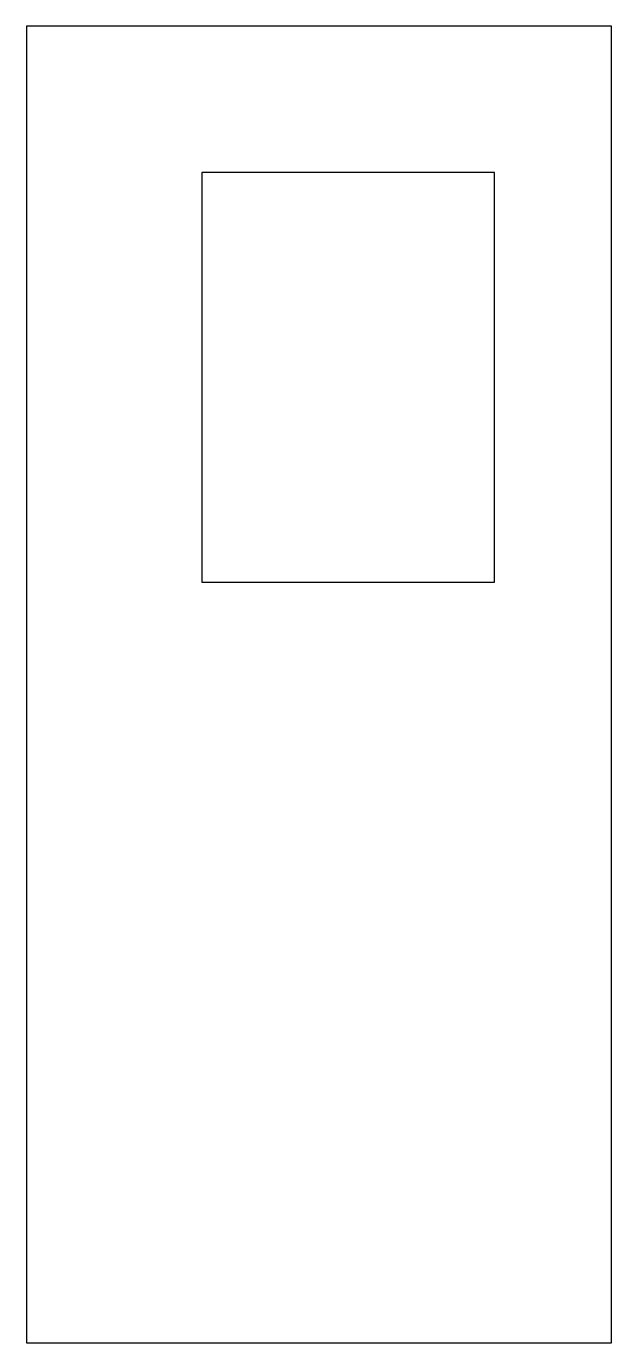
# Model space of a CAD drawing. Header units: metres. Extents: x 0 to 40, y 0 to 90.
import ezdxf

# ---------------------------------------------------------------- set-up
doc = ezdxf.new("R2010")
doc.units = ezdxf.units.M

msp = doc.modelspace()

# ---------------------------------------------------------------- linework, layer by layer
at = {"layer": 'CUT'}
msp.add_lwpolyline([(0, 0), (40, 0), (40, 90), (0, 90)], close=True, dxfattribs=at)
at = {"layer": 'CUTOUT'}
msp.add_lwpolyline([(12, 52), (32, 52), (32, 80), (12, 80)], close=True, dxfattribs=at)

doc.saveas('drawing.dxf')
